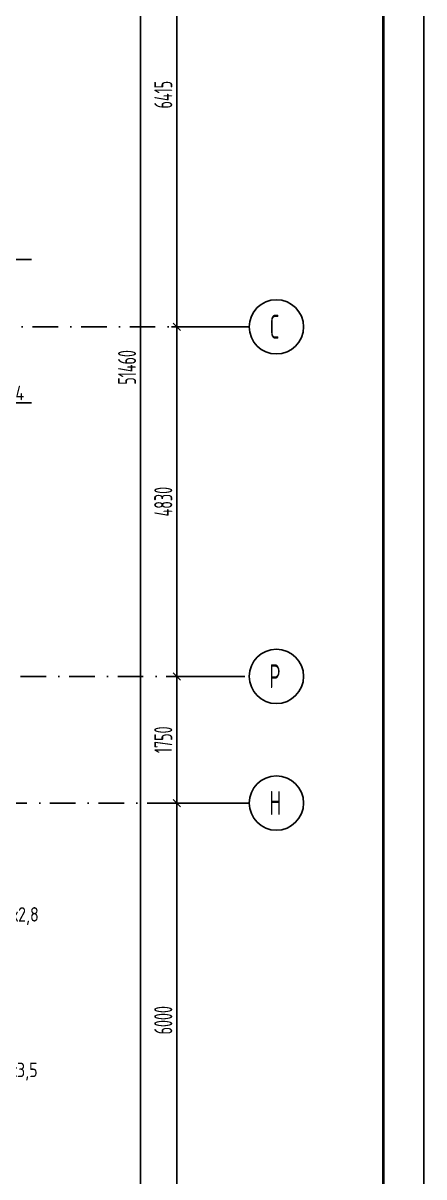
# Model space of a CAD drawing. Extents: x -1560602 to 321118, y -2308202 to -430103.
# Drawn here: x -1481973 to -1476440, y -2276379 to -2260437 of the extents above; entities that cross this region are included whole.
import ezdxf
from ezdxf.enums import TextEntityAlignment as Align

# ---------------------------------------------------------------- set-up
doc = ezdxf.new("R2010")
doc.units = 0
doc.header["$MEASUREMENT"] = 0
doc.header["$PDSIZE"] = -5
doc.linetypes.add('Dot & Dashed', pattern=[670.277762, 352.777767, -176.388884, 0, -141.111112])
doc.linetypes.add('Штрихпунктирная', pattern=[0.670278, 0.352778, -0.176389, 0, -0.141111])
doc.layers.get('0').update_dxf_attribs({"color": 255, "linetype": 'CONTINUOUS'})
doc.layers.get('Defpoints').update_dxf_attribs({"linetype": 'CONTINUOUS'})
doc.layers.add('Оси', color=253, linetype='Dot & Dashed')
doc.layers.add('отделка', color=240, linetype='CONTINUOUS')
doc.styles.add('GOST 2.304', font='CS_Gost2304.shx', dxfattribs={"width": 0.7})
doc.styles.get("Standard").update_dxf_attribs({"font": 'spds.shx', "width": 0.7, "height": 250})
doc.styles.add('СГЕНЕРИР_СТИЛЬ_1', font='')
doc.styles.get('СГЕНЕРИР_СТИЛЬ_1').set_extended_font_data('GOST_type_A')
doc.dimstyles.new('SPDS', dxfattribs={"dimscale": 100, "dimtxt": 2.5, "dimasz": 1, "dimexe": 0.75, "dimexo": 0.625, "dimtad": 1, "dimdec": 0, "dimtxsty": 'GOST 2.304', "dimblk": 'OBLIQUE', "dimcen": 2.5, "dimdle": 1, "dimadec": 0, "dimazin": 2, "dimtfac": 0.75, "dimtdec": 0, "dimtmove": 0, "dimatfit": 0, "dimfxl": 1, "dimtolj": 1, "dimarcsym": 1})

# ---------------------------------------------------------------- blocks, each defined once
blk = doc.blocks.new('_Oblique')
at = {"color": 0, "linetype": 'ByBlock', "lineweight": -2}
blk.add_line((-0.5, -0.5), (0.5, 0.5), dxfattribs=at)
blk = doc.blocks.new('*D226')
at = {"layer": 'Defpoints', "color": 0, "transparency": 16777216}
for p in [(-1479851, -2271214), (-1478851, -2271214), (-1478851, -2277214)]:
    blk.add_point(p, dxfattribs=at)
at = {"layer": 'отделка', "color": 0, "lineweight": -2, "transparency": 16777216}
for p, q in [((-1478913, -2271214), (-1479926, -2271214)), ((-1479851, -2277314), (-1479851, -2271114)), ((-1478913, -2277214), (-1479926, -2277214))]:
    blk.add_line(p, q, dxfattribs=at)
at = {"layer": 'отделка', "color": 0, "lineweight": -2, "transparency": 16777216, "xscale": 100, "yscale": 100, "zscale": 100}
for p, rotation in [((-1479851, -2271214), 90), ((-1479851, -2277214), 270)]:
    blk.add_blockref('_Oblique', p, dxfattribs=dict(at, rotation=rotation))
at = {"layer": 'отделка', "color": 0, "transparency": 16777216, "insert": (-1480038, -2274214), "char_height": 250, "attachment_point": 5, "rotation": 90, "style": 'GOST 2.304'}
blk.add_mtext('\\A1;6000', dxfattribs=at)
blk = doc.blocks.new('*D227')
at = {"layer": 'Defpoints', "color": 0, "transparency": 16777216}
for p in [(-1479851, -2269464), (-1478851, -2269464), (-1478851, -2271214)]:
    blk.add_point(p, dxfattribs=at)
at = {"layer": 'отделка', "color": 0, "lineweight": -2, "transparency": 16777216}
for p, q in [((-1478913, -2269464), (-1479926, -2269464)), ((-1479851, -2271314), (-1479851, -2269364)), ((-1478913, -2271214), (-1479926, -2271214))]:
    blk.add_line(p, q, dxfattribs=at)
at = {"layer": 'отделка', "color": 0, "lineweight": -2, "transparency": 16777216, "xscale": 100, "yscale": 100, "zscale": 100}
for p, rotation in [((-1479851, -2269464), 90), ((-1479851, -2271214), 270)]:
    blk.add_blockref('_Oblique', p, dxfattribs=dict(at, rotation=rotation))
at = {"layer": 'отделка', "color": 0, "transparency": 16777216, "insert": (-1480038, -2270339), "char_height": 250, "attachment_point": 5, "rotation": 90, "style": 'GOST 2.304'}
blk.add_mtext('\\A1;1750', dxfattribs=at)
blk = doc.blocks.new('*D228')
at = {"layer": 'Defpoints', "color": 0, "transparency": 16777216}
for p in [(-1479851, -2264634), (-1478851, -2264634), (-1478851, -2269464)]:
    blk.add_point(p, dxfattribs=at)
at = {"layer": 'отделка', "color": 0, "lineweight": -2, "transparency": 16777216}
for p, q in [((-1479851, -2269564), (-1479851, -2264534)), ((-1478913, -2264634), (-1479926, -2264634)), ((-1478913, -2269464), (-1479926, -2269464))]:
    blk.add_line(p, q, dxfattribs=at)
at = {"layer": 'отделка', "color": 0, "lineweight": -2, "transparency": 16777216, "xscale": 100, "yscale": 100, "zscale": 100}
for p, rotation in [((-1479851, -2264634), 90), ((-1479851, -2269464), 270)]:
    blk.add_blockref('_Oblique', p, dxfattribs=dict(at, rotation=rotation))
at = {"layer": 'отделка', "color": 0, "transparency": 16777216, "insert": (-1480038, -2267049), "char_height": 250, "attachment_point": 5, "rotation": 90, "style": 'GOST 2.304'}
blk.add_mtext('\\A1;4830', dxfattribs=at)
blk = doc.blocks.new('*D229')
at = {"layer": 'Defpoints', "color": 0, "transparency": 16777216}
for p in [(-1479851, -2258219), (-1478851, -2258219), (-1478851, -2264634)]:
    blk.add_point(p, dxfattribs=at)
at = {"layer": 'отделка', "color": 0, "lineweight": -2, "transparency": 16777216}
for p, q in [((-1479851, -2264734), (-1479851, -2258119)), ((-1478913, -2258219), (-1479926, -2258219)), ((-1478913, -2264634), (-1479926, -2264634))]:
    blk.add_line(p, q, dxfattribs=at)
at = {"layer": 'отделка', "color": 0, "lineweight": -2, "transparency": 16777216, "xscale": 100, "yscale": 100, "zscale": 100}
for p, rotation in [((-1479851, -2258219), 90), ((-1479851, -2264634), 270)]:
    blk.add_blockref('_Oblique', p, dxfattribs=dict(at, rotation=rotation))
at = {"layer": 'отделка', "color": 0, "transparency": 16777216, "insert": (-1480038, -2261426), "char_height": 250, "attachment_point": 5, "rotation": 90, "style": 'GOST 2.304'}
blk.add_mtext('\\A1;6415', dxfattribs=at)
blk = doc.blocks.new('*D237')
at = {"layer": 'Defpoints', "color": 0, "transparency": 16777216}
for p in [(-1480351, -2239464), (-1479851, -2239464), (-1478851, -2290924)]:
    blk.add_point(p, dxfattribs=at)
at = {"layer": 'отделка', "color": 0, "lineweight": -2, "transparency": 16777216}
for p, q in [((-1480351, -2291024), (-1480351, -2239364)), ((-1479913, -2239464), (-1480426, -2239464)), ((-1478913, -2290924), (-1480426, -2290924))]:
    blk.add_line(p, q, dxfattribs=at)
at = {"layer": 'отделка', "color": 0, "lineweight": -2, "transparency": 16777216, "xscale": 100, "yscale": 100, "zscale": 100}
for p, rotation in [((-1480351, -2239464), 90), ((-1480351, -2290924), 270)]:
    blk.add_blockref('_Oblique', p, dxfattribs=dict(at, rotation=rotation))
at = {"layer": 'отделка', "color": 0, "transparency": 16777216, "insert": (-1480538, -2265194), "char_height": 250, "attachment_point": 5, "rotation": 90, "style": 'GOST 2.304'}
blk.add_mtext('\\A1;51460', dxfattribs=at)

msp = doc.modelspace()

# ---------------------------------------------------------------- linework, layer by layer
at = {"color": 0, "lineweight": 35, "ltscale": 100}
msp.add_line((-1477001.6, -2235044.1), (-1477001.6, -2307671.1), dxfattribs=at)
at = {"color": 0}
for p, q in [((-1481856.9, -2263704.7, 0), (-1482531.6, -2263704.7, 0)), ((-1481856.9, -2265681.8, 0), (-1482531.6, -2265681.8, 0))]:
    msp.add_line(p, q, dxfattribs=at)
at = {"layer": 'Defpoints', "color": 0, "linetype": 'Continuous', "ltscale": 100}
msp.add_line((-1476440.2, -2234544.1), (-1476440.2, -2308202.4), dxfattribs=at)
at = {"layer": 'Оси', "color": 0, "linetype": 'Штрихпунктирная', "lineweight": -3, "ltscale": 1000}
for p, q in [((-1505305.6, -2264633.9), (-1478850.7, -2264633.9)), ((-1498766.3, -2269463.9), (-1478850.7, -2269463.9)), ((-1501043, -2271213.9), (-1478850.7, -2271213.9))]:
    msp.add_line(p, q, dxfattribs=at)
at = {"layer": 'Оси', "color": 0, "linetype": 'Continuous', "ltscale": 100}
for centre in [(-1478475.7, -2264633.9), (-1478475.7, -2269463.9), (-1478475.7, -2271213.9)]:
    msp.add_circle(centre, 375, dxfattribs=at)

# ---------------------------------------------------------------- texts
at = {"color": 0}
msp.add_text('Ст.24', height=200, dxfattribs=at).set_placement((-1482207.2, -2265548.1, 0), align=Align.MIDDLE_CENTER)
for s, p in [('20х2,8', (-1482353.1, -2272851.6, 0)), ('25х3,5', (-1482374.8, -2275000.4, 0))]:
    msp.add_text(s, height=200, dxfattribs=at).set_placement(p)
at = {"layer": 'Оси', "color": 0, "linetype": 'Continuous', "width": 0.7}
for s, p in [('С', (-1478562.4, -2264797)), ('Р', (-1478573.9, -2269627.1)), ('Н', (-1478573.9, -2271377.1))]:
    msp.add_text(s, height=330, dxfattribs=at).set_placement(p)
at = {"layer": 'Оси', "color": 0, "ltscale": 100, "insert": (-1479225.9, -2265193.9), "char_height": 0.23, "attachment_point": 5, "rotation": 90, "style": 'СГЕНЕРИР_СТИЛЬ_1'}
msp.add_mtext('\\A1;51460000', dxfattribs=at)

# ---------------------------------------------------------------- dimensions: what is measured, and where the dimension line sits
at = {"layer": 'отделка', "color": 0}
for base, p1, p2, picture, middle in [((-1480350.7, -2239463.9), (-1478850.7, -2290923.9), (-1479850.7, -2239463.9), '*D237', (-1480538.2, -2265193.9)), ((-1479850.7, -2258219), (-1478850.7, -2264633.9), (-1478850.7, -2258219), '*D229', (-1480038.2, -2261426.4)), ((-1479850.7, -2264634), (-1478850.7, -2269463.9), (-1478850.7, -2264634), '*D228', (-1480038.2, -2267048.9)), ((-1479850.7, -2269464), (-1478850.7, -2271213.9), (-1478850.7, -2269464), '*D227', (-1480038.2, -2270338.9)), ((-1479850.7, -2271214), (-1478850.7, -2277213.9), (-1478850.7, -2271214), '*D226', (-1480038.2, -2274213.9))]:
    dim = msp.add_linear_dim(base=base, p1=p1, p2=p2, angle=90, dimstyle='SPDS', override={"dimscale": 100, "dimlfac": 1, "dimtxsty": 'GOST 2.304', "dimtolj": 1}, dxfattribs=at)
    dim.commit()
    dim.dimension.update_dxf_attribs({"geometry": picture, "text_midpoint": middle})

doc.saveas('drawing.dxf')
